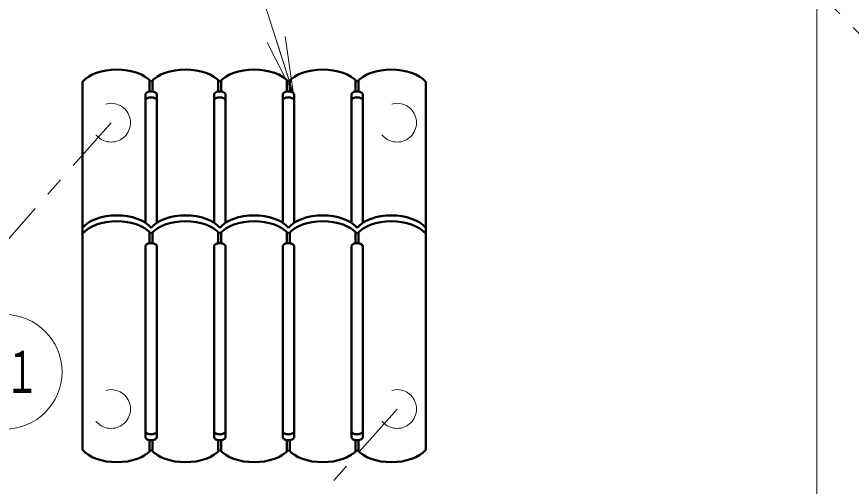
# Model space of a CAD drawing. Units: millimetres on the paper, scale 1:50. Extents: x -385 to 0, y -594 to 267.
# Drawn here: x -140.08 to -96.31, y 203.45 to 228.05 of the extents above; entities that cross this region are included whole.
import ezdxf

# ---------------------------------------------------------------- set-up
doc = ezdxf.new("R2010")
doc.units = ezdxf.units.MM
for name, pattern in [('USER1', [4.5, 2.5, -2]), ('USER2', [6, 3, -1, 1, -1]), ('USER3', [8, 3, -1, 1, -1, 1, -1])]:
    doc.linetypes.add(name, pattern=pattern)
doc.layers.add('LY_1', color=140, linetype='Continuous', lineweight=50)
doc.styles.add('ＭＳ ゴシック', font='')
doc.styles.get('ＭＳ ゴシック').set_extended_font_data('MS Gothic')

msp = doc.modelspace()

# ---------------------------------------------------------------- linework, layer by layer
at = {"layer": 'LY_1', "color": 7, "lineweight": 13}
for p, q in [((-98.125, 170.177), (-98.125, 249.797)), ((-125.556, 223.996), (-127.537, 230.192)), ((-125.556, 223.996), (-126.47, 226.854)), ((-125.993, 227.006), (-125.556, 223.996)), ((-125.556, 223.996), (-126.946, 226.702))]:
    msp.add_line(p, q, dxfattribs=at)
at = {"layer": 'LY_1', "color": 7, "linetype": 'USER3', "lineweight": 13}
msp.add_line((-107.527, 238.797), (-62.125, 193.395), dxfattribs=at)
at = {"layer": 'LY_1'}
for p, q in [((-136.63, 224.635), (-136.63, 216.993)), ((-133.11, 224.72), (-133.11, 224.129)), ((-132.95, 224.72), (-132.95, 224.129)), ((-129.51, 224.72), (-129.51, 224.129)), ((-129.35, 224.72), (-129.35, 224.129)), ((-125.91, 224.72), (-125.91, 224.129)), ((-125.75, 224.72), (-125.75, 224.129)), ((-122.31, 224.72), (-122.31, 224.129)), ((-122.15, 224.72), (-122.15, 224.129)), ((-118.63, 224.635), (-118.63, 212.999)), ((-133.33, 223.963), (-133.33, 217.252)), ((-132.73, 223.963), (-132.73, 217.252)), ((-129.73, 223.963), (-129.73, 217.252)), ((-129.13, 223.963), (-129.13, 217.252)), ((-126.13, 223.963), (-126.13, 217.252)), ((-125.53, 223.963), (-125.53, 217.252)), ((-122.53, 223.963), (-122.53, 217.252)), ((-121.93, 223.963), (-121.93, 217.252)), ((-136.63, 205.358), (-136.63, 216.993)), ((-133.11, 216.176), (-133.11, 216.768)), ((-132.95, 216.176), (-132.95, 216.768)), ((-129.51, 216.176), (-129.51, 216.768)), ((-129.35, 216.176), (-129.35, 216.768)), ((-125.91, 216.176), (-125.91, 216.768)), ((-125.75, 216.176), (-125.75, 216.768)), ((-122.31, 216.176), (-122.31, 216.768)), ((-122.15, 216.176), (-122.15, 216.768)), ((-118.63, 205.358), (-118.63, 216.993)), ((-133.33, 206.03), (-133.33, 216.01)), ((-132.73, 206.03), (-132.73, 216.01)), ((-129.73, 206.03), (-129.73, 216.01)), ((-129.13, 206.03), (-129.13, 216.01)), ((-126.13, 206.03), (-126.13, 216.01)), ((-125.53, 206.03), (-125.53, 216.01)), ((-122.53, 206.03), (-122.53, 216.01)), ((-121.93, 206.03), (-121.93, 216.01)), ((-133.11, 205.272), (-133.11, 205.864)), ((-132.95, 205.272), (-132.95, 205.864)), ((-129.51, 205.272), (-129.51, 205.864)), ((-129.35, 205.272), (-129.35, 205.864)), ((-125.91, 205.272), (-125.91, 205.864)), ((-125.75, 205.272), (-125.75, 205.864)), ((-122.31, 205.272), (-122.31, 205.864)), ((-122.15, 205.272), (-122.15, 205.864))]:
    msp.add_line(p, q, dxfattribs=at)
at = {"layer": 'LY_1', "color": 7, "linetype": 'USER2', "lineweight": 13}
for p, q in [((-135.13, 222.496), (-153.605, 201.596)), ((-120.13, 207.496), (-138.605, 186.596))]:
    msp.add_line(p, q, dxfattribs=at)
at = {"layer": 'LY_1'}
for points in [[(-133.03, 224.635), (-133.169, 224.774), (-133.341, 224.901), (-133.542, 225.012), (-133.768, 225.107), (-134.015, 225.182), (-134.277, 225.237), (-134.551, 225.271), (-134.83, 225.282), (-135.109, 225.271), (-135.382, 225.237), (-135.645, 225.182), (-135.892, 225.107), (-136.118, 225.012), (-136.319, 224.901), (-136.491, 224.774), (-136.63, 224.635)], [(-129.43, 224.635), (-129.569, 224.774), (-129.741, 224.901), (-129.942, 225.012), (-130.168, 225.107), (-130.415, 225.182), (-130.677, 225.237), (-130.951, 225.271), (-131.23, 225.282), (-131.509, 225.271), (-131.782, 225.237), (-132.045, 225.182), (-132.292, 225.107), (-132.518, 225.012), (-132.719, 224.901), (-132.891, 224.774), (-133.03, 224.635)], [(-125.83, 224.635), (-125.969, 224.774), (-126.141, 224.901), (-126.342, 225.012), (-126.568, 225.107), (-126.815, 225.182), (-127.077, 225.237), (-127.351, 225.271), (-127.63, 225.282), (-127.909, 225.271), (-128.182, 225.237), (-128.445, 225.182), (-128.692, 225.107), (-128.918, 225.012), (-129.119, 224.901), (-129.291, 224.774), (-129.43, 224.635)], [(-125.83, 224.635), (-125.691, 224.774), (-125.519, 224.901), (-125.318, 225.012), (-125.092, 225.107), (-124.845, 225.182), (-124.582, 225.237), (-124.309, 225.271), (-124.03, 225.282), (-123.751, 225.271), (-123.477, 225.237), (-123.215, 225.182), (-122.968, 225.107), (-122.742, 225.012), (-122.541, 224.901), (-122.369, 224.774), (-122.23, 224.635)], [(-122.23, 224.635), (-122.091, 224.774), (-121.919, 224.901), (-121.718, 225.012), (-121.492, 225.107), (-121.245, 225.182), (-120.982, 225.237), (-120.709, 225.271), (-120.43, 225.282), (-120.151, 225.271), (-119.877, 225.237), (-119.615, 225.182), (-119.368, 225.107), (-119.142, 225.012), (-118.941, 224.901), (-118.769, 224.774), (-118.63, 224.635)], [(-133.33, 223.963), (-133.327, 223.985), (-133.32, 224.007), (-133.307, 224.029), (-133.29, 224.049), (-133.268, 224.068), (-133.242, 224.085), (-133.213, 224.099), (-133.18, 224.112), (-133.145, 224.122), (-133.108, 224.129), (-133.069, 224.133), (-133.03, 224.135), (-132.991, 224.133), (-132.952, 224.129), (-132.915, 224.122), (-132.88, 224.112), (-132.847, 224.099), (-132.818, 224.085), (-132.792, 224.068), (-132.77, 224.049), (-132.753, 224.029), (-132.74, 224.007), (-132.732, 223.985), (-132.73, 223.963)], [(-129.73, 223.963), (-129.727, 223.985), (-129.72, 224.007), (-129.707, 224.029), (-129.69, 224.049), (-129.668, 224.068), (-129.642, 224.085), (-129.613, 224.099), (-129.58, 224.112), (-129.545, 224.122), (-129.508, 224.129), (-129.469, 224.133), (-129.43, 224.135), (-129.391, 224.133), (-129.352, 224.129), (-129.315, 224.122), (-129.28, 224.112), (-129.247, 224.099), (-129.218, 224.085), (-129.192, 224.068), (-129.17, 224.049), (-129.153, 224.029), (-129.14, 224.007), (-129.132, 223.985), (-129.13, 223.963)], [(-126.13, 223.963), (-126.127, 223.985), (-126.12, 224.007), (-126.107, 224.029), (-126.09, 224.049), (-126.068, 224.068), (-126.042, 224.085), (-126.013, 224.099), (-125.98, 224.112), (-125.945, 224.122), (-125.908, 224.129), (-125.869, 224.133), (-125.83, 224.135), (-125.791, 224.133), (-125.752, 224.129), (-125.715, 224.122), (-125.68, 224.112), (-125.647, 224.099), (-125.618, 224.085), (-125.592, 224.068), (-125.57, 224.049), (-125.553, 224.029), (-125.54, 224.007), (-125.532, 223.985), (-125.53, 223.963)], [(-121.93, 223.963), (-121.932, 223.985), (-121.94, 224.007), (-121.953, 224.029), (-121.97, 224.049), (-121.992, 224.068), (-122.018, 224.085), (-122.047, 224.099), (-122.08, 224.112), (-122.115, 224.122), (-122.152, 224.129), (-122.191, 224.133), (-122.23, 224.135), (-122.269, 224.133), (-122.308, 224.129), (-122.345, 224.122), (-122.38, 224.112), (-122.413, 224.099), (-122.442, 224.085), (-122.468, 224.068), (-122.49, 224.049), (-122.507, 224.029), (-122.52, 224.007), (-122.527, 223.985), (-122.53, 223.963)], [(-133.33, 223.652), (-133.327, 223.674), (-133.32, 223.696), (-133.307, 223.717), (-133.29, 223.738), (-133.268, 223.756), (-133.242, 223.773), (-133.213, 223.788), (-133.18, 223.801), (-133.145, 223.811), (-133.108, 223.818), (-133.069, 223.822), (-133.03, 223.824), (-132.991, 223.822), (-132.952, 223.818), (-132.915, 223.811), (-132.88, 223.801), (-132.847, 223.788), (-132.818, 223.773), (-132.792, 223.756), (-132.77, 223.738), (-132.753, 223.717), (-132.74, 223.696), (-132.732, 223.674), (-132.73, 223.652)], [(-129.73, 223.652), (-129.727, 223.674), (-129.72, 223.696), (-129.707, 223.717), (-129.69, 223.738), (-129.668, 223.756), (-129.642, 223.773), (-129.613, 223.788), (-129.58, 223.801), (-129.545, 223.811), (-129.508, 223.818), (-129.469, 223.822), (-129.43, 223.824), (-129.391, 223.822), (-129.352, 223.818), (-129.315, 223.811), (-129.28, 223.801), (-129.247, 223.788), (-129.218, 223.773), (-129.192, 223.756), (-129.17, 223.738), (-129.153, 223.717), (-129.14, 223.696), (-129.132, 223.674), (-129.13, 223.652)], [(-126.13, 223.652), (-126.127, 223.674), (-126.12, 223.696), (-126.107, 223.717), (-126.09, 223.738), (-126.068, 223.756), (-126.042, 223.773), (-126.013, 223.788), (-125.98, 223.801), (-125.945, 223.811), (-125.908, 223.818), (-125.869, 223.822), (-125.83, 223.824), (-125.791, 223.822), (-125.752, 223.818), (-125.715, 223.811), (-125.68, 223.801), (-125.647, 223.788), (-125.618, 223.773), (-125.592, 223.756), (-125.57, 223.738), (-125.553, 223.717), (-125.54, 223.696), (-125.532, 223.674), (-125.53, 223.652)], [(-121.93, 223.652), (-121.932, 223.674), (-121.94, 223.696), (-121.953, 223.717), (-121.97, 223.738), (-121.992, 223.756), (-122.018, 223.773), (-122.047, 223.788), (-122.08, 223.801), (-122.115, 223.811), (-122.152, 223.818), (-122.191, 223.822), (-122.23, 223.824), (-122.269, 223.822), (-122.308, 223.818), (-122.345, 223.811), (-122.38, 223.801), (-122.413, 223.788), (-122.442, 223.773), (-122.468, 223.756), (-122.49, 223.738), (-122.507, 223.717), (-122.52, 223.696), (-122.527, 223.674), (-122.53, 223.652)], [(-133.03, 216.993), (-133.169, 217.133), (-133.341, 217.259), (-133.542, 217.371), (-133.768, 217.465), (-134.015, 217.541), (-134.277, 217.596), (-134.551, 217.629), (-134.83, 217.641), (-135.109, 217.629), (-135.382, 217.596), (-135.645, 217.541), (-135.892, 217.465), (-136.118, 217.371), (-136.319, 217.259), (-136.491, 217.133), (-136.63, 216.993)], [(-129.43, 216.993), (-129.569, 217.133), (-129.741, 217.259), (-129.942, 217.371), (-130.168, 217.465), (-130.415, 217.541), (-130.677, 217.596), (-130.951, 217.629), (-131.23, 217.641), (-131.509, 217.629), (-131.782, 217.596), (-132.045, 217.541), (-132.292, 217.465), (-132.518, 217.371), (-132.719, 217.259), (-132.891, 217.133), (-133.03, 216.993)], [(-125.83, 216.993), (-125.969, 217.133), (-126.141, 217.259), (-126.342, 217.371), (-126.568, 217.465), (-126.815, 217.541), (-127.077, 217.596), (-127.351, 217.629), (-127.63, 217.641), (-127.909, 217.629), (-128.182, 217.596), (-128.445, 217.541), (-128.692, 217.465), (-128.918, 217.371), (-129.119, 217.259), (-129.291, 217.133), (-129.43, 216.993)], [(-125.83, 216.993), (-125.691, 217.133), (-125.519, 217.259), (-125.318, 217.371), (-125.092, 217.465), (-124.845, 217.541), (-124.582, 217.596), (-124.309, 217.629), (-124.03, 217.641), (-123.751, 217.629), (-123.477, 217.596), (-123.215, 217.541), (-122.968, 217.465), (-122.742, 217.371), (-122.541, 217.259), (-122.369, 217.133), (-122.23, 216.993)], [(-122.23, 216.993), (-122.091, 217.133), (-121.919, 217.259), (-121.718, 217.371), (-121.492, 217.465), (-121.245, 217.541), (-120.982, 217.596), (-120.709, 217.629), (-120.43, 217.641), (-120.151, 217.629), (-119.877, 217.596), (-119.615, 217.541), (-119.368, 217.465), (-119.142, 217.371), (-118.941, 217.259), (-118.769, 217.133), (-118.63, 216.993)], [(-133.03, 216.682), (-133.169, 216.821), (-133.341, 216.948), (-133.542, 217.06), (-133.768, 217.154), (-134.015, 217.23), (-134.277, 217.285), (-134.551, 217.318), (-134.83, 217.329), (-135.109, 217.318), (-135.382, 217.285), (-135.645, 217.23), (-135.892, 217.154), (-136.118, 217.06), (-136.319, 216.948), (-136.491, 216.821), (-136.63, 216.682)], [(-129.43, 216.682), (-129.569, 216.821), (-129.741, 216.948), (-129.942, 217.06), (-130.168, 217.154), (-130.415, 217.23), (-130.677, 217.285), (-130.951, 217.318), (-131.23, 217.329), (-131.509, 217.318), (-131.782, 217.285), (-132.045, 217.23), (-132.292, 217.154), (-132.518, 217.06), (-132.719, 216.948), (-132.891, 216.821), (-133.03, 216.682)], [(-125.83, 216.682), (-125.969, 216.821), (-126.141, 216.948), (-126.342, 217.06), (-126.568, 217.154), (-126.815, 217.23), (-127.077, 217.285), (-127.351, 217.318), (-127.63, 217.329), (-127.909, 217.318), (-128.182, 217.285), (-128.445, 217.23), (-128.692, 217.154), (-128.918, 217.06), (-129.119, 216.948), (-129.291, 216.821), (-129.43, 216.682)], [(-125.83, 216.682), (-125.691, 216.821), (-125.519, 216.948), (-125.318, 217.06), (-125.092, 217.154), (-124.845, 217.23), (-124.582, 217.285), (-124.309, 217.318), (-124.03, 217.329), (-123.751, 217.318), (-123.477, 217.285), (-123.215, 217.23), (-122.968, 217.154), (-122.742, 217.06), (-122.541, 216.948), (-122.369, 216.821), (-122.23, 216.682)], [(-122.23, 216.682), (-122.091, 216.821), (-121.919, 216.948), (-121.718, 217.06), (-121.492, 217.154), (-121.245, 217.23), (-120.982, 217.285), (-120.709, 217.318), (-120.43, 217.329), (-120.151, 217.318), (-119.877, 217.285), (-119.615, 217.23), (-119.368, 217.154), (-119.142, 217.06), (-118.941, 216.948), (-118.769, 216.821), (-118.63, 216.682)], [(-133.33, 216.01), (-133.327, 216.033), (-133.32, 216.055), (-133.307, 216.076), (-133.29, 216.096), (-133.268, 216.115), (-133.242, 216.132), (-133.213, 216.147), (-133.18, 216.159), (-133.145, 216.169), (-133.108, 216.176), (-133.069, 216.181), (-133.03, 216.182), (-132.991, 216.181), (-132.952, 216.176), (-132.915, 216.169), (-132.88, 216.159), (-132.847, 216.147), (-132.818, 216.132), (-132.792, 216.115), (-132.77, 216.096), (-132.753, 216.076), (-132.74, 216.055), (-132.732, 216.033), (-132.73, 216.01)], [(-129.73, 216.01), (-129.727, 216.033), (-129.72, 216.055), (-129.707, 216.076), (-129.69, 216.096), (-129.668, 216.115), (-129.642, 216.132), (-129.613, 216.147), (-129.58, 216.159), (-129.545, 216.169), (-129.508, 216.176), (-129.469, 216.181), (-129.43, 216.182), (-129.391, 216.181), (-129.352, 216.176), (-129.315, 216.169), (-129.28, 216.159), (-129.247, 216.147), (-129.218, 216.132), (-129.192, 216.115), (-129.17, 216.096), (-129.153, 216.076), (-129.14, 216.055), (-129.132, 216.033), (-129.13, 216.01)], [(-126.13, 216.01), (-126.127, 216.033), (-126.12, 216.055), (-126.107, 216.076), (-126.09, 216.096), (-126.068, 216.115), (-126.042, 216.132), (-126.013, 216.147), (-125.98, 216.159), (-125.945, 216.169), (-125.908, 216.176), (-125.869, 216.181), (-125.83, 216.182), (-125.791, 216.181), (-125.752, 216.176), (-125.715, 216.169), (-125.68, 216.159), (-125.647, 216.147), (-125.618, 216.132), (-125.592, 216.115), (-125.57, 216.096), (-125.553, 216.076), (-125.54, 216.055), (-125.532, 216.033), (-125.53, 216.01)], [(-121.93, 216.01), (-121.932, 216.033), (-121.94, 216.055), (-121.953, 216.076), (-121.97, 216.096), (-121.992, 216.115), (-122.018, 216.132), (-122.047, 216.147), (-122.08, 216.159), (-122.115, 216.169), (-122.152, 216.176), (-122.191, 216.181), (-122.23, 216.182), (-122.269, 216.181), (-122.308, 216.176), (-122.345, 216.169), (-122.38, 216.159), (-122.413, 216.147), (-122.442, 216.132), (-122.468, 216.115), (-122.49, 216.096), (-122.507, 216.076), (-122.52, 216.055), (-122.527, 216.033), (-122.53, 216.01)], [(-133.33, 206.341), (-133.327, 206.319), (-133.32, 206.297), (-133.307, 206.275), (-133.29, 206.255), (-133.268, 206.236), (-133.242, 206.219), (-133.213, 206.205), (-133.18, 206.192), (-133.145, 206.182), (-133.108, 206.175), (-133.069, 206.171), (-133.03, 206.169), (-132.991, 206.171), (-132.952, 206.175), (-132.915, 206.182), (-132.88, 206.192), (-132.847, 206.205), (-132.818, 206.219), (-132.792, 206.236), (-132.77, 206.255), (-132.753, 206.275), (-132.74, 206.297), (-132.732, 206.319), (-132.73, 206.341)], [(-129.73, 206.341), (-129.727, 206.319), (-129.72, 206.297), (-129.707, 206.275), (-129.69, 206.255), (-129.668, 206.236), (-129.642, 206.219), (-129.613, 206.205), (-129.58, 206.192), (-129.545, 206.182), (-129.508, 206.175), (-129.469, 206.171), (-129.43, 206.169), (-129.391, 206.171), (-129.352, 206.175), (-129.315, 206.182), (-129.28, 206.192), (-129.247, 206.205), (-129.218, 206.219), (-129.192, 206.236), (-129.17, 206.255), (-129.153, 206.275), (-129.14, 206.297), (-129.132, 206.319), (-129.13, 206.341)], [(-126.13, 206.341), (-126.127, 206.319), (-126.12, 206.297), (-126.107, 206.275), (-126.09, 206.255), (-126.068, 206.236), (-126.042, 206.219), (-126.013, 206.205), (-125.98, 206.192), (-125.945, 206.182), (-125.908, 206.175), (-125.869, 206.171), (-125.83, 206.169), (-125.791, 206.171), (-125.752, 206.175), (-125.715, 206.182), (-125.68, 206.192), (-125.647, 206.205), (-125.618, 206.219), (-125.592, 206.236), (-125.57, 206.255), (-125.553, 206.275), (-125.54, 206.297), (-125.532, 206.319), (-125.53, 206.341)], [(-121.93, 206.341), (-121.932, 206.319), (-121.94, 206.297), (-121.953, 206.275), (-121.97, 206.255), (-121.992, 206.236), (-122.018, 206.219), (-122.047, 206.205), (-122.08, 206.192), (-122.115, 206.182), (-122.152, 206.175), (-122.191, 206.171), (-122.23, 206.169), (-122.269, 206.171), (-122.308, 206.175), (-122.345, 206.182), (-122.38, 206.192), (-122.413, 206.205), (-122.442, 206.219), (-122.468, 206.236), (-122.49, 206.255), (-122.507, 206.275), (-122.52, 206.297), (-122.527, 206.319), (-122.53, 206.341)], [(-133.33, 206.03), (-133.327, 206.007), (-133.32, 205.985), (-133.307, 205.964), (-133.29, 205.944), (-133.268, 205.925), (-133.242, 205.908), (-133.213, 205.893), (-133.18, 205.881), (-133.145, 205.871), (-133.108, 205.864), (-133.069, 205.859), (-133.03, 205.858), (-132.991, 205.859), (-132.952, 205.864), (-132.915, 205.871), (-132.88, 205.881), (-132.847, 205.893), (-132.818, 205.908), (-132.792, 205.925), (-132.77, 205.944), (-132.753, 205.964), (-132.74, 205.985), (-132.732, 206.007), (-132.73, 206.03)], [(-129.73, 206.03), (-129.727, 206.007), (-129.72, 205.985), (-129.707, 205.964), (-129.69, 205.944), (-129.668, 205.925), (-129.642, 205.908), (-129.613, 205.893), (-129.58, 205.881), (-129.545, 205.871), (-129.508, 205.864), (-129.469, 205.859), (-129.43, 205.858), (-129.391, 205.859), (-129.352, 205.864), (-129.315, 205.871), (-129.28, 205.881), (-129.247, 205.893), (-129.218, 205.908), (-129.192, 205.925), (-129.17, 205.944), (-129.153, 205.964), (-129.14, 205.985), (-129.132, 206.007), (-129.13, 206.03)], [(-126.13, 206.03), (-126.127, 206.007), (-126.12, 205.985), (-126.107, 205.964), (-126.09, 205.944), (-126.068, 205.925), (-126.042, 205.908), (-126.013, 205.893), (-125.98, 205.881), (-125.945, 205.871), (-125.908, 205.864), (-125.869, 205.859), (-125.83, 205.858), (-125.791, 205.859), (-125.752, 205.864), (-125.715, 205.871), (-125.68, 205.881), (-125.647, 205.893), (-125.618, 205.908), (-125.592, 205.925), (-125.57, 205.944), (-125.553, 205.964), (-125.54, 205.985), (-125.532, 206.007), (-125.53, 206.03)], [(-121.93, 206.03), (-121.932, 206.007), (-121.94, 205.985), (-121.953, 205.964), (-121.97, 205.944), (-121.992, 205.925), (-122.018, 205.908), (-122.047, 205.893), (-122.08, 205.881), (-122.115, 205.871), (-122.152, 205.864), (-122.191, 205.859), (-122.23, 205.858), (-122.269, 205.859), (-122.308, 205.864), (-122.345, 205.871), (-122.38, 205.881), (-122.413, 205.893), (-122.442, 205.908), (-122.468, 205.925), (-122.49, 205.944), (-122.507, 205.964), (-122.52, 205.985), (-122.527, 206.007), (-122.53, 206.03)], [(-133.03, 205.358), (-133.169, 205.219), (-133.341, 205.092), (-133.542, 204.98), (-133.768, 204.886), (-134.015, 204.81), (-134.277, 204.755), (-134.551, 204.722), (-134.83, 204.711), (-135.109, 204.722), (-135.382, 204.755), (-135.645, 204.81), (-135.892, 204.886), (-136.118, 204.98), (-136.319, 205.092), (-136.491, 205.219), (-136.63, 205.358)], [(-129.43, 205.358), (-129.569, 205.219), (-129.741, 205.092), (-129.942, 204.98), (-130.168, 204.886), (-130.415, 204.81), (-130.677, 204.755), (-130.951, 204.722), (-131.23, 204.711), (-131.509, 204.722), (-131.782, 204.755), (-132.045, 204.81), (-132.292, 204.886), (-132.518, 204.98), (-132.719, 205.092), (-132.891, 205.219), (-133.03, 205.358)], [(-125.83, 205.358), (-125.969, 205.219), (-126.141, 205.092), (-126.342, 204.98), (-126.568, 204.886), (-126.815, 204.81), (-127.077, 204.755), (-127.351, 204.722), (-127.63, 204.711), (-127.909, 204.722), (-128.182, 204.755), (-128.445, 204.81), (-128.692, 204.886), (-128.918, 204.98), (-129.119, 205.092), (-129.291, 205.219), (-129.43, 205.358)], [(-125.83, 205.358), (-125.691, 205.219), (-125.519, 205.092), (-125.318, 204.98), (-125.092, 204.886), (-124.845, 204.81), (-124.582, 204.755), (-124.309, 204.722), (-124.03, 204.711), (-123.751, 204.722), (-123.477, 204.755), (-123.215, 204.81), (-122.968, 204.886), (-122.742, 204.98), (-122.541, 205.092), (-122.369, 205.219), (-122.23, 205.358)], [(-122.23, 205.358), (-122.091, 205.219), (-121.919, 205.092), (-121.718, 204.98), (-121.492, 204.886), (-121.245, 204.81), (-120.982, 204.755), (-120.709, 204.722), (-120.43, 204.711), (-120.151, 204.722), (-119.877, 204.755), (-119.615, 204.81), (-119.368, 204.886), (-119.142, 204.98), (-118.941, 205.092), (-118.769, 205.219), (-118.63, 205.358)]]:
    msp.add_lwpolyline(points, dxfattribs=at)
at = {"layer": 'LY_1', "color": 7, "linetype": 'USER1', "lineweight": 13}
for centre in [(-135.13, 222.496), (-120.13, 222.496), (-135.13, 207.496), (-120.13, 207.496)]:
    msp.add_circle(centre, 1.016, dxfattribs=at)
at = {"layer": 'LY_1', "color": 7, "lineweight": 13}
msp.add_circle((-140.702, 209.441), 3, dxfattribs=at)

# ---------------------------------------------------------------- texts
at = {"layer": 'LY_1', "color": 7, "insert": (-140.702, 209.441), "char_height": 2.199, "attachment_point": 5, "style": 'ＭＳ ゴシック'}
msp.add_mtext('\\T1.64;\\W0.6;１１', dxfattribs=at)

doc.saveas('drawing.dxf')
